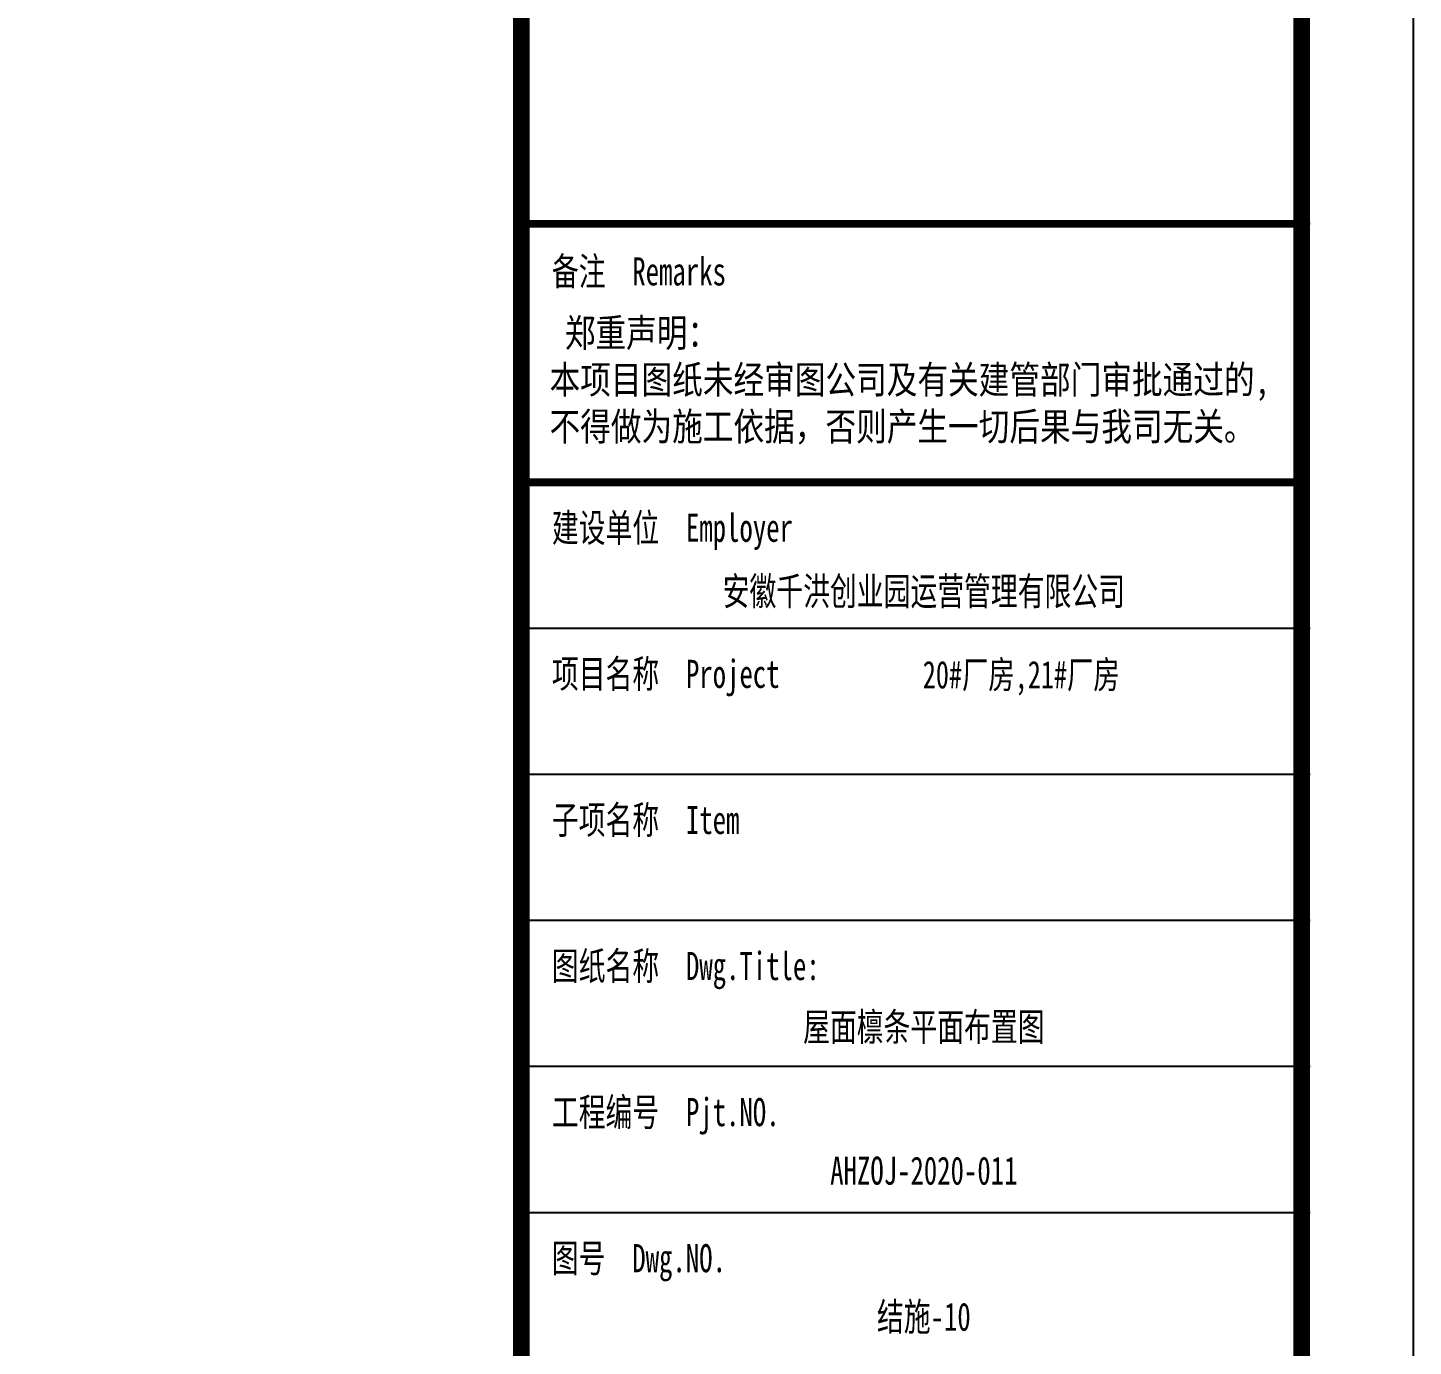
# Model space of a CAD drawing. Extents: x 180850 to 1400258, y 48356 to 327067.
# Drawn here: x 1020523 to 1038098, y 158622 to 175347 of the extents above; entities that cross this region are included whole.
import ezdxf
from ezdxf.enums import TextEntityAlignment as Align

# ---------------------------------------------------------------- set-up
doc = ezdxf.new("R2010")
doc.units = 0
doc.header["$LTSCALE"] = 1000
doc.layers.add('PUB_TITLE', color=4, linetype='Continuous')
doc.styles.add('_gyy_title_ST', font='', dxfattribs={"width": 0.8})
doc.styles.get('_gyy_title_ST').set_extended_font_data('SimSun')

msp = doc.modelspace()

# ---------------------------------------------------------------- linework, layer by layer
at = {"layer": 'PUB_TITLE'}
for p, q in [((1036788.96, 172859.83), (1026811.48, 172859.83)), ((1036788.96, 167728.55), (1026811.48, 167728.55)), ((1036788.96, 165875.59), (1026811.48, 165875.59)), ((1036788.96, 164022.63), (1026811.48, 164022.63)), ((1036788.96, 162169.67), (1026811.48, 162169.67)), ((1036788.96, 160316.71), (1026811.48, 160316.71))]:
    msp.add_line(p, q, dxfattribs=at)
msp.add_lwpolyline([(919169.3, 220381.89), (1038098.48, 220381.89), (1038098.48, 136381.97), (919169.3, 136381.97)], close=True, dxfattribs=at)
at = {"layer": 'PUB_TITLE', "const_width": 212.12}
for points in [[(922704.65, 137796.11), (922704.65, 218967.75), (1036684.34, 218967.75), (1036684.34, 137796.11)], [(1026785.36, 218967.75), (1036684.34, 218967.75), (1036684.34, 137796.11), (1026785.36, 137796.11)]]:
    msp.add_lwpolyline(points, close=True, dxfattribs=at)
at = {"layer": 'PUB_TITLE', "const_width": 99.77}
for points in [[(1026811.48, 172859.83), (1036788.96, 172859.83)], [(1026811.48, 169581.51), (1036788.96, 169581.51)]]:
    msp.add_lwpolyline(points, dxfattribs=at)

# ---------------------------------------------------------------- texts
at = {"layer": 'PUB_TITLE', "style": '_gyy_title_ST', "width": 0.7}
for s, height, p in [('备注  Remarks', 356.3382, (1027172.15, 172078.36)), ('建设单位  Employer', 356.3382, (1027172.15, 168826.07)), ('项目名称  Project', 356.3382, (1027172.15, 166973.11)), ('子项名称  Item', 356.338, (1027172.15, 165120.15)), ('图纸名称  Dwg.Title:', 356.3382, (1027172.15, 163267.19)), ('工程编号  Pjt.NO.', 356.3382, (1027172.15, 161414.23)), ('图号  Dwg.NO.', 356.3382, (1027172.15, 159561.27))]:
    msp.add_text(s, height=height, dxfattribs=at).set_placement(p)
at = {"layer": 'PUB_TITLE', "color": 2, "style": '_gyy_title_ST', "width": 0.7}
msp.add_text('安徽千洪创业园运营管理有限公司', height=356.3382, dxfattribs=at).set_placement((1031889.95, 168021.53), align=Align.CENTER)
msp.add_text('20#厂房,21#厂房', height=349.1756, dxfattribs=at).set_placement((1033124.91, 167121.81), align=Align.MIDDLE)
at = {"layer": 'PUB_TITLE', "color": 6, "style": '_gyy_title_ST', "width": 0.7}
for s, height, p in [('屋面檩条平面布置图', 356.338, (1031889.95, 162495.55)), ('AHZOJ-2020-011', 356.3382, (1031889.95, 160671.89))]:
    msp.add_text(s, height=height, dxfattribs=at).set_placement(p, align=Align.CENTER)
at = {"layer": 'PUB_TITLE', "color": 7, "style": '_gyy_title_ST', "width": 0.7}
msp.add_text('结施-10', height=356.339, dxfattribs=at).set_placement((1031889.95, 158818.93), align=Align.CENTER)
at = {"layer": 'PUB_TITLE', "insert": (1027142.36, 171654.81), "char_height": 356.3382, "width": 11402.833, "attachment_point": 1, "style": '_gyy_title_ST'}
msp.add_mtext(' 郑重声明：\\P本项目图纸未经审图公司及有关建管部门审批通过的,\\P不得做为施工依据，否则产生一切后果与我司无关。', dxfattribs=at)

doc.saveas('drawing.dxf')
